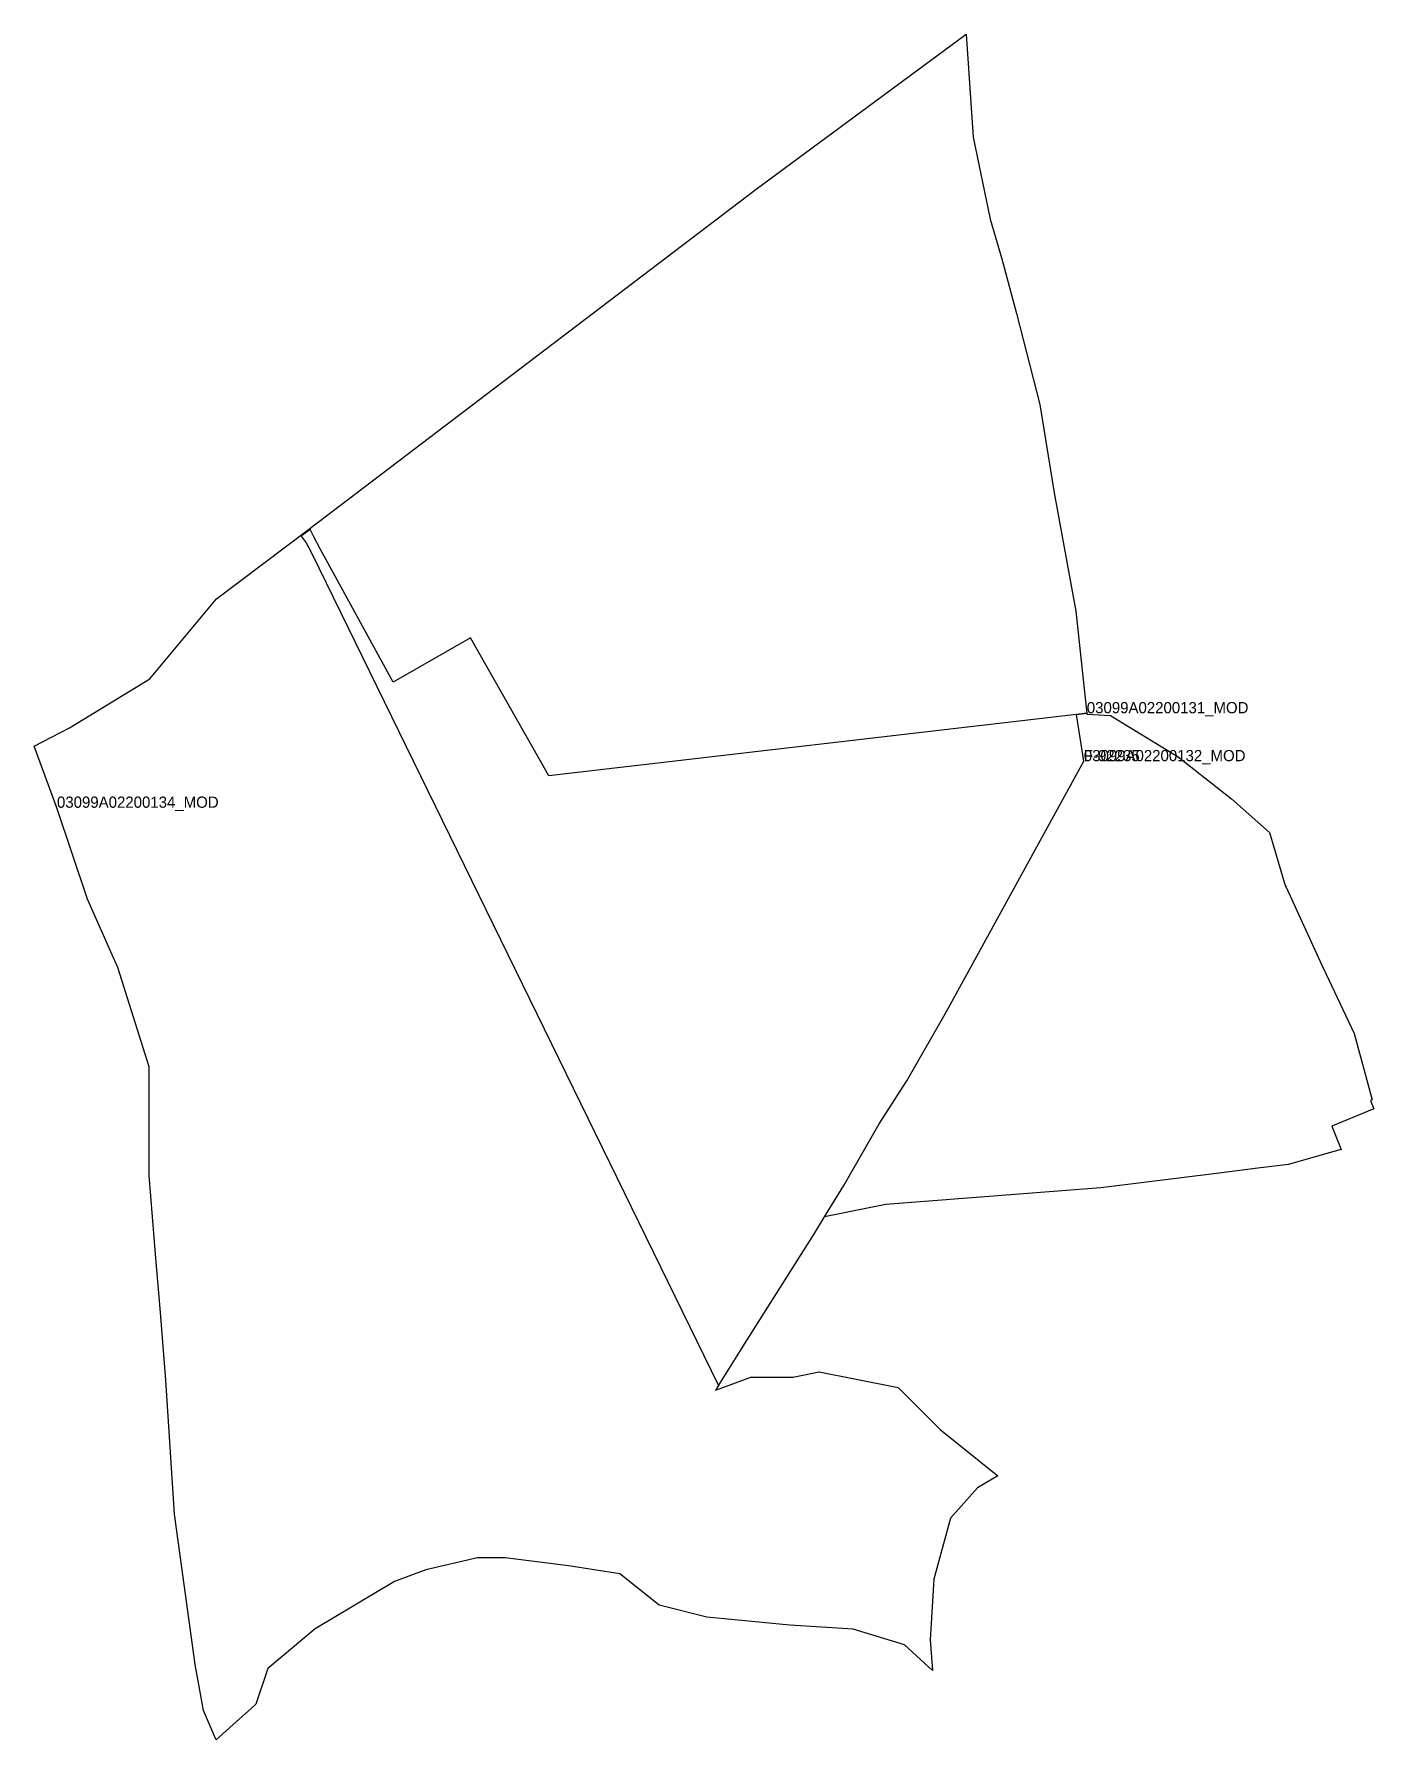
# Model space of a CAD drawing. Header units: metres. Extents: x 672859 to 673038, y 4223624 to 4223852.
import ezdxf

# ---------------------------------------------------------------- set-up
doc = ezdxf.new("R2010")
doc.units = ezdxf.units.M
doc.layers.add('RECINTOS_GML', color=1, linetype='Continuous')

msp = doc.modelspace()

# ---------------------------------------------------------------- linework, layer by layer
at = {"layer": 'RECINTOS_GML', "lineweight": 25}
for points in [[(672999.892, 4223761.251), (672998.526, 4223761.091), (672927.916, 4223752.859), (672925.808, 4223756.573), (672917.436, 4223771.328), (672907.044, 4223765.431), (672897.279, 4223783.27), (672896.465, 4223784.867), (672895.973, 4223785.831), (672895.901, 4223785.971), (672896.554, 4223786.463), (672897.544, 4223787.213), (672897.794, 4223787.393), (672955.654, 4223831.391), (672983.753, 4223852.13), (672984.693, 4223838.33), (672986.943, 4223827.35), (672988.523, 4223822.07), (672990.483, 4223814.75), (672993.603, 4223802.55), (672995.533, 4223790.76), (672998.403, 4223774.9), (672999.673, 4223763.25), (672999.892, 4223761.251)], [(672862.075, 4223748.605), (672859.015, 4223756.865), (672861.355, 4223758.064), (672863.765, 4223759.304), (672874.494, 4223765.854), (672883.444, 4223776.584), (672895.901, 4223785.971), (672895.973, 4223785.831), (672894.77, 4223784.938), (672895.401, 4223784.05), (672896.118, 4223782.707), (672950.598, 4223671.288), (672950.193, 4223670.653), (672950.833, 4223670.893), (672954.923, 4223672.422), (672960.553, 4223672.422), (672964.073, 4223673.132), (672974.633, 4223671.022), (672980.253, 4223665.392), (672987.983, 4223659.222), (672986.453, 4223658.302), (672985.273, 4223657.602), (672981.663, 4223653.532), (672979.403, 4223645.402), (672978.943, 4223637.272), (672979.243, 4223633.162), (672975.503, 4223636.592), (672968.623, 4223638.712), (672960.153, 4223639.242), (672949.043, 4223640.303), (672942.683, 4223641.883), (672937.393, 4223646.113), (672930.514, 4223647.173), (672922.044, 4223648.234), (672918.334, 4223648.234), (672911.454, 4223646.644), (672907.224, 4223645.064), (672896.634, 4223638.714), (672890.284, 4223633.425), (672888.694, 4223628.665), (672888.054, 4223628.085), (672886.494, 4223626.675), (672883.384, 4223623.875), (672883.294, 4223624.065), (672881.704, 4223627.785), (672881.204, 4223630.525), (672880.584, 4223633.945), (672877.784, 4223654.085), (672876.664, 4223671.995), (672875.924, 4223681.075), (672875.324, 4223688.315), (672874.424, 4223699.405), (672874.424, 4223713.954), (672870.224, 4223727.214), (672869.834, 4223728.114), (672866.154, 4223736.384), (672862.075, 4223748.605), (672862.075, 4223748.605)], [(672999.495, 4223754.835), (672998.526, 4223761.091), (672927.916, 4223752.859), (672925.808, 4223756.573), (672917.436, 4223771.328), (672907.044, 4223765.431), (672897.279, 4223783.27), (672896.465, 4223784.867), (672895.973, 4223785.831), (672894.77, 4223784.938), (672895.401, 4223784.05), (672896.118, 4223782.707), (672950.598, 4223671.288), (672950.633, 4223671.343), (672953.543, 4223675.962), (672953.903, 4223676.542), (672963.343, 4223691.512), (672964.783, 4223693.852), (672967.363, 4223698.042), (672972.083, 4223706.332), (672975.823, 4223712.081), (672981.103, 4223721.341), (672999.495, 4223754.835)], [(672999.495, 4223754.835), (672998.526, 4223761.091), (672999.892, 4223761.251), (672999.903, 4223761.15), (673003.073, 4223760.94), (673012.113, 4223755.42), (673019.253, 4223749.79), (673024.323, 4223745.3), (673026.443, 4223738.2), (673026.553, 4223737.96), (673031.333, 4223727.56), (673032.273, 4223725.58), (673035.693, 4223718.38), (673035.823, 4223717.92), (673038.099, 4223709.532), (673037.87, 4223709.42), (673038.31, 4223708.32), (673032.66, 4223705.99), (673033.921, 4223702.886), (673032.813, 4223702.57), (673027.333, 4223701.01), (673026.903, 4223700.88), (673022.783, 4223700.37), (673017.603, 4223699.72), (673001.753, 4223697.741), (672973.003, 4223695.502), (672971.233, 4223695.142), (672964.783, 4223693.852), (672967.363, 4223698.042), (672972.083, 4223706.332), (672975.823, 4223712.081), (672981.103, 4223721.341), (672999.495, 4223754.835), (672999.495, 4223754.835)]]:
    msp.add_lwpolyline(points, close=True, dxfattribs=at)

# ---------------------------------------------------------------- texts
at = {"layer": 'RECINTOS_GML'}
for s, p in [('03099A02200131_MOD', (672999.892, 4223761.251)), ('03099A02200132_MOD', (672999.495, 4223754.835)), ('F-92235', (672999.495, 4223754.835)), ('03099A02200134_MOD', (672862.075, 4223748.605))]:
    msp.add_text(s, height=1.5, dxfattribs=at).set_placement(p)

doc.saveas('drawing.dxf')
